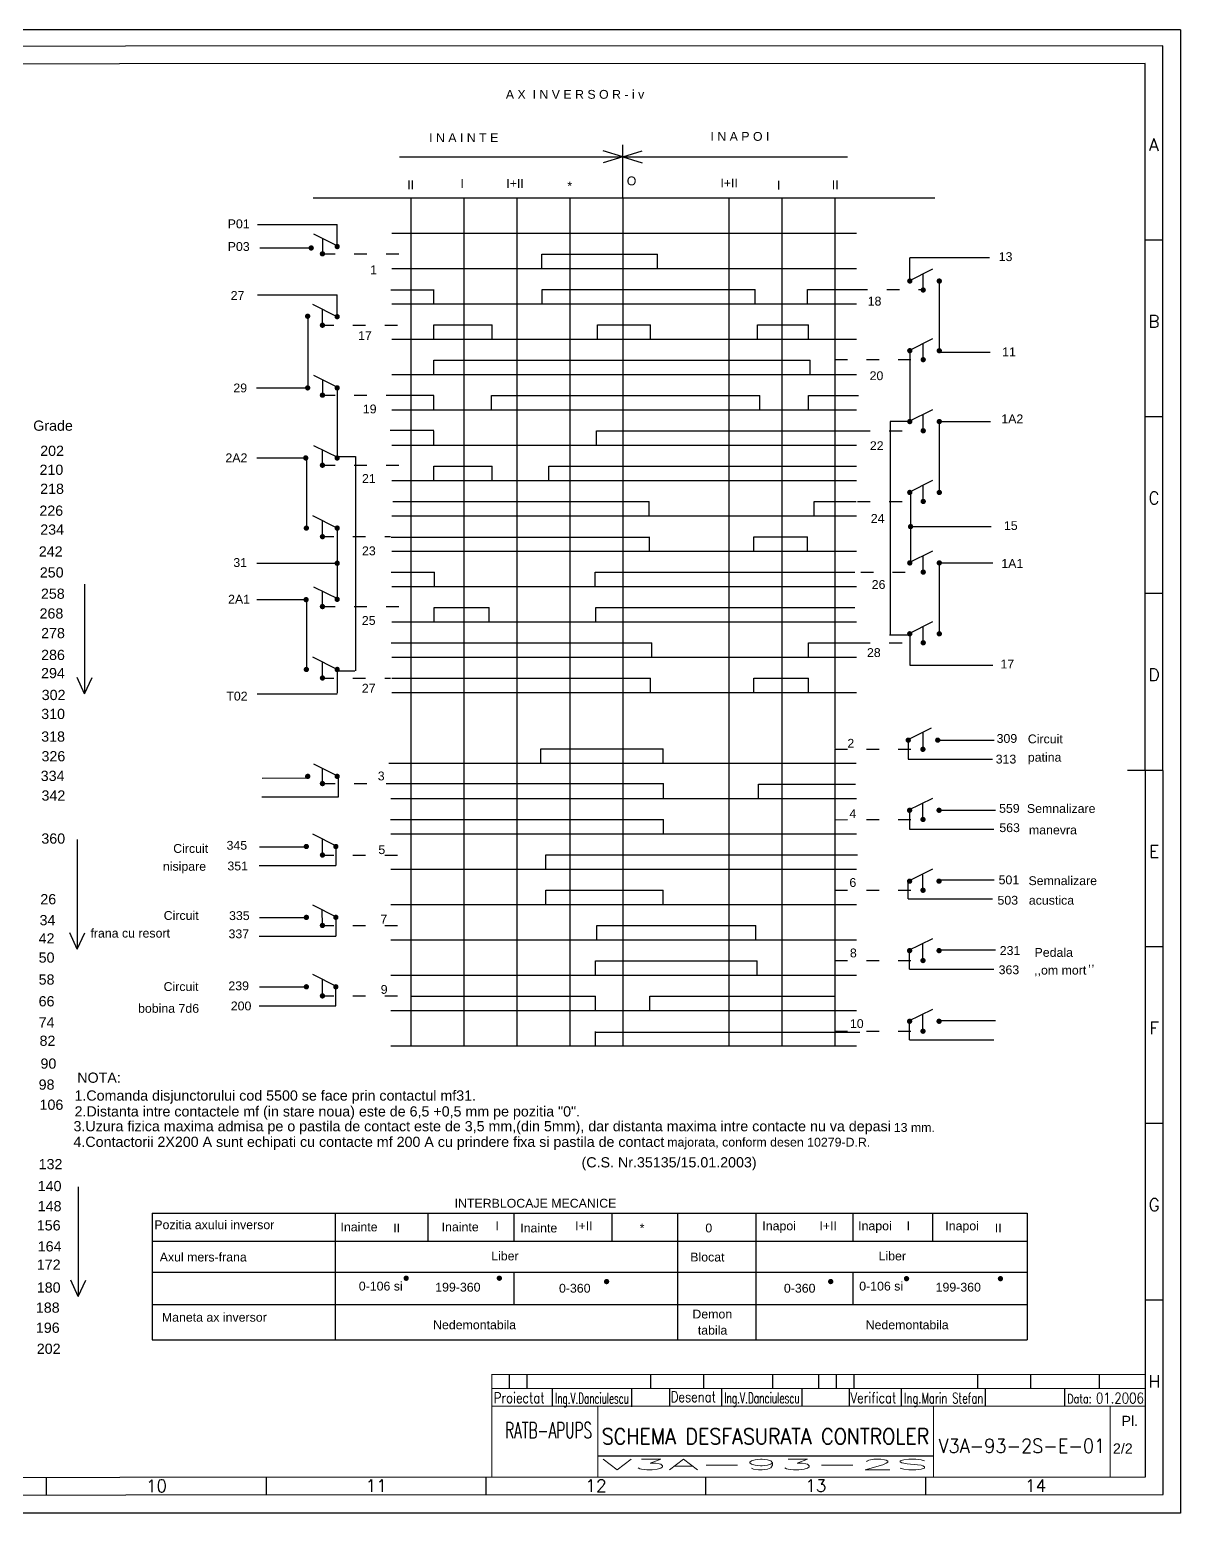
# Model space of a CAD drawing. Header units: inches. Extents: x 811 to 1701, y 63 to 484.
# Drawn here: x 1375.3 to 1701, y 63.4 to 483.3 of the extents above; entities that cross this region are included whole.
import ezdxf
from ezdxf.enums import TextEntityAlignment as Align

# ---------------------------------------------------------------- set-up
doc = ezdxf.new("R2010")
doc.units = ezdxf.units.IN
doc.header["$MEASUREMENT"] = 0
doc.linetypes.add('ACAD_ISO03W100', pattern=[30, 12, -18])
doc.layers.add('INDICATOR', color=7, linetype='Continuous')
doc.styles.add('ISO', font='SIMPLEX.shx')
doc.styles.add('ROMANS', font='ROMANS.shx', dxfattribs={"width": 0.8})
doc.styles.get("Standard").update_dxf_attribs({"font": 'arial.ttf'})

# ---------------------------------------------------------------- blocks, each defined once
blk = doc.blocks.new('indic-el')
at = {"layer": 'INDICATOR', "color": 1}
for p, q in [((-180, 25), (-180, 29)), ((-175, 25), (-175, 29)), ((-140, 25), (-140, 29)), ((-125, 25), (-125, 29)), ((-105.5, 25), (-105.5, 29)), ((-87.5, 25), (-87.5, 29)), ((-82.5, 25), (-82.5, 29)), ((-47.5, 25), (-47.5, 29)), ((-32.5, 25), (-32.5, 29)), ((-13, 25), (-13, 29)), ((-167.9, 20), (-167.9, 25)), ((-145.42, 19.8), (-145.42, 24.8)), ((-134.65, 20.08), (-134.65, 25.08)), ((-119.93, 20), (-119.93, 25)), ((-97.19, 20), (-97.19, 25)), ((-83.77, 20), (-83.77, 25)), ((-69.03, 20), (-69.03, 25)), ((-45.33, 20), (-45.33, 25)), ((-22.83, 20), (-22.83, 25)), ((-155, 6), (-60, 6))]:
    blk.add_line(p, q, dxfattribs=at)
at = {"layer": 'INDICATOR'}
blk.add_line((-92.5, 25), (-92.5, 29), dxfattribs=at)
at = {"layer": 'INDICATOR', "const_width": 0.3, "flags": 128}
for points in [[(0, 29), (-185, 29), (-185, 0)], [(0, 25), (-185, 25)], [(0, 20), (-185, 20)], [(-155, 0), (-155, 20)], [(-60, 0), (-60, 20)], [(-10, 0), (-10, 20)]]:
    blk.add_lwpolyline(points, dxfattribs=at)
at = {"layer": 'INDICATOR', "color": 1, "style": 'ROMANS', "width": 0.8}
for s, height, p in [('Proiectat', 3, (-184.48, 20.88)), ('Desenat', 3, (-134.37, 21.17)), ('Verificat', 3, (-83.49, 20.88)), ('Data:', 2.5, (-22.15, 20.88))]:
    blk.add_text(s, height=height, dxfattribs=at).set_placement(p)
at = {"layer": 'INDICATOR', "style": 'ROMANS', "width": 0.570908}
blk.add_text('RATB-APUPS', height=4.5, dxfattribs=at).set_placement((-181.28, 10.96), (-156.69, 10.96), align=Align.FIT)
at = {"layer": 'INDICATOR', "color": 1, "style": 'ROMANS'}
for tag, height, width, p, p2 in [('PROIECTAT', 3, 0.908325, (-167.12, 20.74), (-146.23, 20.74)), ('DESENAT', 3, 1.116423, (-119.25, 20.84), (-97.88, 20.84)), ('VERIFICAT', 3, 1.074468, (-68.34, 20.8), (-45.93, 20.8)), ('DATA', 3, 1.321041, (-14.04, 20.81), (-0.45, 20.81)), ('NUME_DESEN', 4.5, 2.080219, (-153.9, 9.22), (-61.18, 9.22)), ('NUMAR', 4, 2.383056, (-58.61, 6.76), (-11.4, 6.76)), ('ANS', 3, 11.421134, (-154.04, 2.01), (-61.04, 2.01))]:
    blk.add_attdef(tag, text='', height=height, dxfattribs=dict(at, width=width)).set_placement(p, p2, align=Align.FIT)

msp = doc.modelspace()

# ---------------------------------------------------------------- linework, layer by layer
at = {"color": 1}
for p, q in [((1701.01, 483.31), (810.62, 483.31)), ((1701.01, 483.31), (1701.01, 63.45)), ((1543.16, 435.77), (1543.16, 450.73)), ((1480.01, 447.35), (1606.77, 447.35)), ((1543.16, 447.35), (1537.61, 449.04)), ((1543.16, 447.35), (1537.61, 445.66)), ((1543.16, 447.35), (1548.71, 449.04)), ((1543.16, 447.35), (1548.71, 445.66)), ((1455.5, 435.77), (1631.47, 435.77)), ((1483.16, 435.77), (1483.16, 195.77)), ((1498.16, 435.77), (1498.16, 195.77)), ((1513.16, 435.77), (1513.16, 195.77)), ((1528.16, 435.77), (1528.16, 195.77)), ((1543.16, 435.77), (1543.16, 195.77)), ((1573.16, 435.77), (1573.16, 195.77)), ((1588.16, 435.77), (1588.16, 195.77)), ((1603.16, 435.77), (1603.16, 279.85)), ((1458.21, 424.19), (1458.21, 419.88)), ((1477.83, 425.77), (1609.32, 425.77)), ((1477.83, 415.77), (1609.32, 415.77)), ((1628.23, 409.64), (1628.23, 414.26)), ((1458.1, 404.21), (1458.1, 399.67)), ((1477.83, 405.77), (1609.32, 405.77)), ((1477.83, 395.77), (1609.32, 395.77)), ((1628.23, 389.93), (1628.24, 394.55)), ((1458.17, 384.2), (1458.16, 380.26)), ((1477.83, 385.77), (1609.32, 385.77)), ((1477.83, 375.77), (1609.32, 375.77)), ((1628.23, 369.81), (1628.23, 374.49)), ((1477.83, 365.77), (1609.32, 365.77)), ((1458.16, 360.05), (1458.16, 364.38)), ((1477.83, 355.77), (1609.32, 355.77)), ((1628.23, 349.81), (1628.24, 354.43)), ((1458.16, 339.84), (1458.18, 344.33)), ((1477.83, 345.77), (1609.32, 345.77)), ((1477.83, 335.77), (1609.32, 335.77)), ((1628.23, 329.81), (1628.24, 334.5)), ((1458.16, 320.05), (1458.16, 324.38)), ((1477.83, 325.77), (1609.32, 325.77)), ((1477.83, 315.77), (1609.32, 315.77)), ((1628.23, 309.81), (1628.22, 314.43)), ((1458.16, 299.84), (1458.16, 304.34)), ((1477.83, 305.77), (1609.32, 305.77)), ((1477.83, 295.77), (1609.32, 295.77)), ((1628.23, 279.93), (1628.23, 284.55)), ((1603.16, 279.66), (1603.16, 195.77)), ((1458.16, 269.96), (1458.14, 274.29)), ((1476.92, 275.77), (1609.28, 275.77)), ((1477.52, 265.77), (1609.35, 265.77)), ((1628.16, 259.72), (1628.14, 264.23)), ((1458.16, 249.74), (1458.14, 254.26)), ((1477.52, 255.77), (1609.35, 255.77)), ((1477.52, 245.77), (1609.35, 245.77)), ((1628.16, 239.78), (1628.13, 244.17)), ((1477.52, 235.77), (1609.35, 235.77)), ((1458.16, 229.81), (1458.13, 234.2)), ((1477.52, 225.77), (1609.35, 225.77)), ((1628.16, 219.85), (1628.16, 224.5)), ((1458.16, 209.88), (1458.16, 214.53)), ((1477.52, 215.77), (1609.35, 215.77)), ((1477.52, 205.77), (1609.35, 205.77)), ((1628.16, 199.85), (1628.16, 204.5)), ((1477.52, 195.77), (1609.35, 195.77)), ((1701.01, 63.45), (810.62, 63.45))]:
    msp.add_line(p, q, dxfattribs=at)
at = {"color": 70}
for p, q in [((1439.8, 428.16), (1462.33, 428.16)), ((1462.71, 421.94), (1455.77, 425.4)), ((1462.33, 421.6), (1462.33, 428.16)), ((1440.48, 421.54), (1454.98, 421.54)), ((1696.02, 423.76), (1691.02, 423.76)), ((1520.24, 419.81), (1553, 419.81)), ((1520.24, 415.77), (1520.24, 419.81)), ((1553, 415.77), (1553, 419.81)), ((1646.96, 418.74), (1624.43, 418.74)), ((1624.43, 412.18), (1624.43, 418.74)), ((1624.05, 412.18), (1630.99, 415.64)), ((1632.77, 411.8), (1632.77, 392.84)), ((1439.8, 408.31), (1462.33, 408.31)), ((1462.33, 401.75), (1462.33, 408.31)), ((1477.5, 409.72), (1489.74, 409.72)), ((1489.74, 405.77), (1489.74, 409.81)), ((1520.33, 409.81), (1580.62, 409.81)), ((1520.33, 405.77), (1520.33, 409.81)), ((1580.62, 405.77), (1580.62, 409.81)), ((1595.48, 409.81), (1608.88, 409.81)), ((1595.48, 405.77), (1595.48, 409.81)), ((1462.33, 402.09), (1455.4, 405.55)), ((1453.99, 402.09), (1453.99, 381.56)), ((1489.74, 399.81), (1506.2, 399.81)), ((1489.74, 395.77), (1489.74, 399.81)), ((1506.2, 395.77), (1506.2, 399.81)), ((1536.06, 399.81), (1551.06, 399.81)), ((1536.06, 395.77), (1536.06, 399.81)), ((1551.06, 395.77), (1551.06, 399.81)), ((1581.35, 399.81), (1595.77, 399.81)), ((1581.35, 395.77), (1581.35, 399.81)), ((1595.77, 395.77), (1595.77, 399.81)), ((1624.05, 392.46), (1630.99, 395.92)), ((1624.43, 392.09), (1624.43, 372.78)), ((1632.77, 392.09), (1647.13, 392.09)), ((1489.74, 389.81), (1596.21, 389.81)), ((1489.74, 385.77), (1489.74, 389.81)), ((1596.21, 385.77), (1596.21, 389.81)), ((1462.71, 381.94), (1455.77, 385.4)), ((1439.49, 381.97), (1453.99, 381.97)), ((1462.33, 381.94), (1462.33, 362.13)), ((1477.36, 379.88), (1489.74, 379.88)), ((1489.74, 375.77), (1489.74, 379.81)), ((1506.05, 379.81), (1581.94, 379.81)), ((1506.05, 375.77), (1506.05, 379.81)), ((1581.94, 375.77), (1581.94, 379.81)), ((1595.77, 379.81), (1609.9, 379.81)), ((1595.77, 375.77), (1595.77, 379.81)), ((1624.05, 372.41), (1630.99, 375.87)), ((1696.04, 373.76), (1691.04, 373.76)), ((1477.36, 369.99), (1489.74, 369.99)), ((1489.74, 365.77), (1489.74, 369.81)), ((1535.76, 369.81), (1610.05, 369.81)), ((1535.76, 365.77), (1535.76, 369.81)), ((1618.91, 372.41), (1618.91, 311.97)), ((1624.05, 372.41), (1618.91, 372.41)), ((1632.77, 372.78), (1632.77, 352.72)), ((1632.77, 372.41), (1647.23, 372.45)), ((1462.71, 362.11), (1455.77, 365.57)), ((1439.56, 362.11), (1454.06, 362.11)), ((1453.61, 362.11), (1453.61, 342.64)), ((1462.33, 362.48), (1467.49, 362.48)), ((1467.49, 362.48), (1467.49, 301.89)), ((1489.74, 359.81), (1506.2, 359.81)), ((1489.74, 355.77), (1489.74, 359.81)), ((1506.2, 355.77), (1506.2, 359.81)), ((1522.22, 359.81), (1609.32, 359.81)), ((1522.22, 355.77), (1522.22, 359.81)), ((1624.05, 352.35), (1630.99, 355.81)), ((1478.05, 349.83), (1550.68, 349.83)), ((1550.68, 345.77), (1550.68, 349.81)), ((1597.33, 349.81), (1609.2, 349.81)), ((1597.33, 345.77), (1597.33, 349.81)), ((1624.65, 352.65), (1624.65, 332.71)), ((1462.33, 342.26), (1455.4, 345.72)), ((1462.33, 341.89), (1462.33, 322.48)), ((1624.65, 342.68), (1647.49, 342.68)), ((1477.63, 339.69), (1550.71, 339.69)), ((1550.71, 335.77), (1550.71, 339.81)), ((1580.31, 339.81), (1595.47, 339.81)), ((1580.31, 335.77), (1580.31, 339.81)), ((1595.47, 335.77), (1595.47, 339.81)), ((1439.61, 332.32), (1462.33, 332.32)), ((1624.05, 332.41), (1630.99, 335.87)), ((1632.77, 332.41), (1632.77, 312.35)), ((1632.77, 332.41), (1647.89, 332.41)), ((1477.63, 329.82), (1489.92, 329.82)), ((1489.92, 325.77), (1489.92, 329.81)), ((1535.4, 329.81), (1608.91, 329.81)), ((1535.4, 325.77), (1535.4, 329.81)), ((1462.71, 322.11), (1455.77, 325.57)), ((1696.06, 323.76), (1691.06, 323.76)), ((1439.57, 322.07), (1453.61, 322.07)), ((1453.61, 322.11), (1453.61, 302.64)), ((1489.78, 315.77), (1489.78, 319.81)), ((1489.78, 319.81), (1505.37, 319.81)), ((1505.37, 315.77), (1505.37, 319.81)), ((1535.55, 315.77), (1535.55, 319.81)), ((1535.55, 319.81), (1608.91, 319.81)), ((1624.05, 312.35), (1630.99, 315.81)), ((1624.43, 311.97), (1618.72, 311.97)), ((1624.43, 311.97), (1624.43, 303.51)), ((1477.63, 309.81), (1551.42, 309.81)), ((1551.42, 305.77), (1551.42, 309.81)), ((1595.76, 309.81), (1609.63, 309.81)), ((1595.76, 305.77), (1595.76, 309.81)), ((1462.33, 302.26), (1455.4, 305.72)), ((1462.33, 302.64), (1462.33, 295.58)), ((1624.43, 303.51), (1647.89, 303.51)), ((1462.33, 301.89), (1467.29, 301.89)), ((1477.77, 299.81), (1550.99, 299.81)), ((1550.99, 295.77), (1550.99, 299.81)), ((1580.31, 299.81), (1595.76, 299.81)), ((1580.31, 295.77), (1580.31, 299.81)), ((1595.76, 295.77), (1595.76, 299.81)), ((1439.71, 295.38), (1462.33, 295.38)), ((1623.61, 282.25), (1630.55, 285.71)), ((1623.99, 282.63), (1623.99, 276.87)), ((1632.71, 282.25), (1648.32, 282.25)), ((1519.95, 279.81), (1554.61, 279.81)), ((1519.95, 275.77), (1519.95, 279.81)), ((1554.61, 275.77), (1554.61, 279.81)), ((1462.71, 272.01), (1455.77, 275.47)), ((1623.99, 276.87), (1647.84, 276.87)), ((1686.08, 273.76), (1696.08, 273.76)), ((1441.06, 271.53), (1454.35, 271.55)), ((1477.28, 270.01), (1554.69, 270.01)), ((1554.69, 265.77), (1554.69, 270.01)), ((1581.57, 269.81), (1609.1, 269.81)), ((1581.57, 265.77), (1581.57, 269.81)), ((1441.01, 266.21), (1462.68, 266.21)), ((1623.99, 262.4), (1630.93, 265.87)), ((1624.37, 262.78), (1624.37, 257.02)), ((1633.09, 262.4), (1648.7, 262.4)), ((1477.47, 259.81), (1554.69, 259.81)), ((1554.69, 255.77), (1554.69, 259.81)), ((1624.37, 257.02), (1648.21, 257.02)), ((1440.32, 252.06), (1453.61, 252.08)), ((1462.33, 252.16), (1455.4, 255.63)), ((1461.96, 252.08), (1461.96, 246.74)), ((1521.4, 249.81), (1609.64, 249.81)), ((1521.4, 245.77), (1521.4, 249.81)), ((1440.27, 246.74), (1461.94, 246.74)), ((1623.99, 242.34), (1630.93, 245.8)), ((1521.4, 239.81), (1554.61, 239.81)), ((1521.4, 235.77), (1521.4, 239.81)), ((1554.61, 235.77), (1554.61, 239.81)), ((1632.71, 242.72), (1648.32, 242.72)), ((1462.33, 232.1), (1455.4, 235.56)), ((1623.99, 237.33), (1647.84, 237.33)), ((1440.32, 232.08), (1453.61, 232.1)), ((1461.96, 232.1), (1461.96, 226.76)), ((1440.27, 226.76), (1461.94, 226.76)), ((1535.79, 229.81), (1580.83, 229.81)), ((1535.79, 225.77), (1535.79, 229.81)), ((1580.83, 225.77), (1580.83, 229.81)), ((1623.99, 222.69), (1630.93, 226.15)), ((1633.09, 222.87), (1648.7, 222.87)), ((1696.1, 223.76), (1691.1, 223.76)), ((1535.44, 219.81), (1581.2, 219.81)), ((1535.44, 215.77), (1535.44, 219.81)), ((1581.2, 215.77), (1581.2, 219.81)), ((1462.33, 212.45), (1455.4, 215.91)), ((1624.37, 217.48), (1648.21, 217.48)), ((1440.32, 212.43), (1453.61, 212.45)), ((1440.27, 207.02), (1461.94, 207.02)), ((1483.16, 209.81), (1535.44, 209.81)), ((1535.44, 205.77), (1535.44, 209.81)), ((1550.84, 205.77), (1550.84, 209.81)), ((1550.84, 209.81), (1603.16, 209.81)), ((1623.99, 202.69), (1630.93, 206.15)), ((1633.09, 202.87), (1648.7, 202.87)), ((1535.44, 195.77), (1535.44, 199.81)), ((1535.44, 199.64), (1610.28, 199.64)), ((1624.37, 197.48), (1648.21, 197.48)), ((1696.11, 173.76), (1691.11, 173.76)), ((1696.13, 123.76), (1691.13, 123.76)), ((1380.08, 68.65), (1380.07, 73.65)), ((1442.29, 68.67), (1442.29, 73.67)), ((1504.5, 68.69), (1504.5, 73.69)), ((1566.72, 68.71), (1566.72, 73.71)), ((1628.93, 68.74), (1628.93, 73.74))]:
    msp.add_line(p, q, dxfattribs=at)
at = {"color": 1, "linetype": 'ACAD_ISO03W100', "ltscale": 0.3}
for p, q in [((1458.16, 419.88), (1483.16, 419.88)), ((1608.88, 409.81), (1627.48, 409.81)), ((1457.79, 399.67), (1483.16, 399.67)), ((1603.16, 389.93), (1628.23, 389.93)), ((1458.16, 379.88), (1477.28, 379.88)), ((1609.63, 369.76), (1628.6, 369.81)), ((1458.16, 360.05), (1483.16, 360.05)), ((1609.63, 349.81), (1628.23, 349.81)), ((1457.79, 339.84), (1477.46, 339.84)), ((1610.53, 329.8), (1628.23, 329.81)), ((1458.16, 320.05), (1483.16, 320.05)), ((1609.63, 309.81), (1628.23, 309.81)), ((1457.79, 299.84), (1477.46, 299.84)), ((1603.16, 279.66), (1627.77, 279.66)), ((1458.16, 269.96), (1477.28, 269.96)), ((1603.16, 259.74), (1628.54, 259.81)), ((1457.79, 249.74), (1483.16, 249.74)), ((1603.16, 239.81), (1628.16, 239.81)), ((1457.79, 229.81), (1483.16, 229.81)), ((1603.16, 219.85), (1628.16, 219.85)), ((1457.79, 209.88), (1483.16, 209.88)), ((1603.16, 199.85), (1628.16, 199.85))]:
    msp.add_line(p, q, dxfattribs=at)
at = {"linetype": 'ByBlock'}
for p, q in [((1618.91, 372.41), (1618.91, 372.41)), ((1618.91, 372.41), (1618.91, 372.41)), ((1618.91, 372.41), (1618.91, 372.41)), ((1628.23, 369.81), (1628.23, 369.81)), ((1462.33, 271.64), (1461.96, 272.01)), ((1458.16, 229.44), (1457.79, 229.81)), ((1458.54, 229.81), (1458.54, 230.19))]:
    msp.add_line(p, q, dxfattribs=at)
at = {"color": 1, "linetype": 'ByBlock'}
for p, q in [((1390.85, 326.44), (1390.85, 295.36)), ((1390.85, 295.36), (1388.74, 299.96)), ((1390.85, 295.36), (1392.96, 299.96)), ((1388.78, 254.17), (1388.78, 223.09)), ((1388.78, 223.09), (1386.67, 227.7)), ((1388.78, 223.09), (1390.89, 227.7)), ((1389.06, 155.89), (1389.06, 124.8)), ((1389.06, 124.8), (1386.95, 129.41)), ((1389.06, 124.8), (1391.17, 129.41))]:
    msp.add_line(p, q, dxfattribs=at)
at = {"color": 3, "linetype": 'ByBlock'}
for p, q in [((1462.68, 266.21), (1462.68, 272.39)), ((1623.99, 237.33), (1623.99, 242.34)), ((1624.37, 217.48), (1624.36, 222.31)), ((1461.94, 207.02), (1461.96, 212.07)), ((1624.37, 197.48), (1624.36, 202.31)), ((1409.97, 148.42), (1657.63, 148.42)), ((1409.97, 148.42), (1409.97, 112.5)), ((1461.76, 148.42), (1461.76, 112.5)), ((1487.95, 148.42), (1487.95, 140.51)), ((1512.32, 148.42), (1512.32, 140.51)), ((1540.05, 148.42), (1540.05, 140.51)), ((1558.63, 148.42), (1558.63, 112.5)), ((1580.87, 148.42), (1580.87, 112.5)), ((1608.28, 148.42), (1608.28, 140.51)), ((1630.82, 148.42), (1630.82, 140.51)), ((1657.63, 148.42), (1657.63, 112.5)), ((1410.27, 140.51), (1657.63, 140.51)), ((1410.27, 131.68), (1657.63, 131.68)), ((1512.32, 131.68), (1512.32, 122.55)), ((1608.28, 131.68), (1608.28, 122.55)), ((1409.97, 122.55), (1657.63, 122.55)), ((1409.97, 112.5), (1657.63, 112.5))]:
    msp.add_line(p, q, dxfattribs=at)
at = {"color": 240}
msp.add_lwpolyline([(815.01, 478.45), (815.15, 68.45), (1696.15, 68.76), (1696.01, 478.76)], close=True, dxfattribs=at)
at = {"color": 70}
msp.add_lwpolyline([(820.01, 473.45), (820.15, 73.45), (1691.15, 73.76), (1691.01, 473.76)], close=True, dxfattribs=at)
at = {"color": 70, "const_width": 0.75}
for points in [[(1454.61, 421.54, 1), (1455.36, 421.54, 1)], [(1457.79, 419.88, 1), (1458.54, 419.88, 1)], [(1461.96, 421.94, 1), (1462.71, 421.94, 1)], [(1624.8, 412.18, -1), (1624.05, 412.18, -1)], [(1632.4, 412.18, 1), (1633.15, 412.18, 1)], [(1627.85, 409.64, 1), (1628.6, 409.64, 1)], [(1454.35, 402.21, -1), (1453.6, 402.21, -1)], [(1457.79, 399.67, 1), (1458.54, 399.67, 1)], [(1461.96, 402.09, 1), (1462.71, 402.09, 1)], [(1624.8, 392.46, -1), (1624.05, 392.46, -1)], [(1627.85, 389.93, 1), (1628.6, 389.93, 1)], [(1632.4, 392.46, 1), (1633.15, 392.46, 1)], [(1454.36, 381.94, -1), (1453.61, 381.94, -1)], [(1461.96, 381.94, 1), (1462.71, 381.94, 1)], [(1457.79, 379.88, 1), (1458.54, 379.88, 1)], [(1624.8, 372.41, -1), (1624.05, 372.41, -1)], [(1627.85, 369.81, 1), (1628.6, 369.81, 1)], [(1632.4, 372.41, 1), (1633.15, 372.41, 1)], [(1453.81, 362.11, -1), (1453.06, 362.11, -1)], [(1461.96, 362.11, 1), (1462.71, 362.11, 1)], [(1457.79, 360.05, 1), (1458.54, 360.05, 1)], [(1624.8, 352.35, -1), (1624.05, 352.35, -1)], [(1632.4, 352.35, 1), (1633.15, 352.35, 1)], [(1627.85, 349.81, 1), (1628.6, 349.81, 1)], [(1453.99, 342.26, -1), (1453.24, 342.26, -1)], [(1457.79, 339.84, 1), (1458.54, 339.84, 1)], [(1461.96, 342.26, 1), (1462.71, 342.26, 1)], [(1624.28, 342.68, 1), (1625.03, 342.68, 1)], [(1461.96, 332.32, 1), (1462.71, 332.32, 1)], [(1624.8, 332.41, -1), (1624.05, 332.41, -1)], [(1632.4, 332.41, 1), (1633.15, 332.41, 1)], [(1627.85, 329.81, 1), (1628.6, 329.81, 1)], [(1453.9, 322.01, -1), (1453.15, 322.01, -1)], [(1457.79, 320.05, 1), (1458.54, 320.05, 1)], [(1461.96, 322.11, 1), (1462.71, 322.11, 1)], [(1624.8, 312.35, -1), (1624.05, 312.35, -1)], [(1632.4, 312.35, 1), (1633.15, 312.35, 1)], [(1627.85, 309.81, 1), (1628.6, 309.81, 1)], [(1453.99, 302.26, -1), (1453.24, 302.26, -1)], [(1461.96, 302.26, 1), (1462.71, 302.26, 1)], [(1457.79, 299.84, 1), (1458.54, 299.84, 1)], [(1624.36, 282.25, -1), (1623.61, 282.25, -1)], [(1631.96, 282.25, 1), (1632.71, 282.25, 1)], [(1627.77, 279.66, 1), (1628.52, 279.66, 1)], [(1454.36, 272.01, -1), (1453.61, 272.01, -1)], [(1457.79, 269.96, 1), (1458.54, 269.96, 1)], [(1461.96, 272.01, 1), (1462.71, 272.01, 1)], [(1624.74, 262.4, -1), (1623.99, 262.4, -1)], [(1627.79, 259.81, 1), (1628.54, 259.81, 1)], [(1632.33, 262.4, 1), (1633.08, 262.4, 1)], [(1453.99, 252.16, -1), (1453.24, 252.16, -1)], [(1461.58, 252.16, 1), (1462.33, 252.16, 1)], [(1457.79, 249.74, 1), (1458.54, 249.74, 1)], [(1624.74, 242.34, -1), (1623.99, 242.34, -1)], [(1627.79, 239.76, 1), (1628.54, 239.76, 1)], [(1632.33, 242.34, 1), (1633.08, 242.34, 1)], [(1453.99, 232.1, -1), (1453.24, 232.1, -1)], [(1461.58, 232.1, 1), (1462.33, 232.1, 1)], [(1457.79, 229.81, 1), (1458.54, 229.81, 1)], [(1624.74, 222.69, -1), (1623.99, 222.69, -1)], [(1632.33, 222.69, 1), (1633.08, 222.69, 1)], [(1627.79, 219.88, 1), (1628.54, 219.88, 1)], [(1453.99, 212.45, -1), (1453.24, 212.45, -1)], [(1457.79, 209.88, 1), (1458.54, 209.88, 1)], [(1461.58, 212.45, 1), (1462.33, 212.45, 1)], [(1624.74, 202.69, -1), (1623.99, 202.69, -1)], [(1632.33, 202.69, 1), (1633.08, 202.69, 1)], [(1627.79, 199.88, 1), (1628.54, 199.88, 1)]]:
    msp.add_lwpolyline(points, format="xyb", close=True, dxfattribs=at)
at = {"color": 1, "linetype": 'ByBlock', "const_width": 0.75}
for points in [[(1481.49, 129.98, 1), (1482.24, 129.98, 1)], [(1507.87, 129.98, 1), (1508.62, 129.98, 1)], [(1623.13, 129.86, 1), (1623.88, 129.86, 1)], [(1649.71, 129.86, 1), (1650.46, 129.86, 1)], [(1538.22, 129.03, 1), (1538.97, 129.03, 1)], [(1601.67, 129.04, 1), (1602.42, 129.04, 1)]]:
    msp.add_lwpolyline(points, format="xyb", close=True, dxfattribs=at)

# ---------------------------------------------------------------- block references
at = {"color": 3, "linetype": 'ByBlock'}
ref = msp.add_blockref('indic-el', (1691.15, 73.76), dxfattribs=at)
ref.add_attrib('NUME_DESEN', 'SCHEMA DESFASURATA CONTROLER', dxfattribs={"layer": 'INDICATOR', "color": 1, "height": 4.5, "style": 'ROMANS', "width": 0.779614}).set_placement((1537.25, 82.98), (1629.97, 82.98), align=Align.FIT)
ref.add_attrib('ANS', 'V3A-93-2S', dxfattribs={"layer": 'INDICATOR', "color": 1, "height": 3, "style": 'ROMANS', "width": 3.518944}).set_placement((1537.11, 75.77), (1630.11, 75.77), align=Align.FIT)
ref.add_attrib('NUMAR', 'V3A-93-2S-E-01', dxfattribs={"layer": 'INDICATOR', "color": 1, "height": 4, "style": 'ROMANS', "width": 0.854613}).set_placement((1632.54, 80.52), (1679.74, 80.52), align=Align.FIT)
ref.add_attrib('DESENAT', 'Ing.V.Danciulescu', dxfattribs={"layer": 'INDICATOR', "color": 1, "height": 3, "style": 'ROMANS', "width": 0.566669}).set_placement((1571.9, 94.6), (1593.27, 94.6), align=Align.FIT)
ref.add_attrib('VERIFICAT', 'Ing.Marin Stefan', dxfattribs={"layer": 'INDICATOR', "color": 1, "height": 3, "style": 'ROMANS', "width": 0.612783}).set_placement((1622.81, 94.55), (1645.22, 94.55), align=Align.FIT)
ref.add_attrib('DATA', '01.2006', dxfattribs={"layer": 'INDICATOR', "color": 1, "height": 3, "style": 'ROMANS', "width": 0.748937}).set_placement((1677.11, 94.56), (1690.69, 94.56), align=Align.FIT)
ref.add_attrib('PROIECTAT', 'Ing.V.Danciulescu', dxfattribs={"layer": 'INDICATOR', "color": 1, "height": 3, "style": 'ROMANS', "width": 0.553941}).set_placement((1524.02, 94.5), (1544.92, 94.5), align=Align.FIT)

# ---------------------------------------------------------------- texts
at = {"color": 1}
for s, height, p in [('A X  I N V E R S O R - i v', 2.5, (1510.07, 463.76)), ('I N A I N T E ', 2.5, (1488.36, 451.5)), ('I N A P O I', 2.5, (1568, 451.86)), ('I', 2.5, (1497.21, 438.54)), ('I+II', 2.5, (1510.2, 438.54)), ('O', 2.5, (1544.31, 439.26)), ('I+II', 2.5, (1570.81, 438.68)), ('II', 2.5, (1482.17, 438.17)), ('*', 2.5, (1527.5, 437.83)), ('I', 2.5, (1586.8, 438.06)), ('II', 2.5, (1602.35, 438.14)), ('P01', 2.5, (1431.35, 427.12)), ('P03', 2.5, (1431.35, 420.7)), ('13', 2.5, (1649.59, 417.83)), ('1', 2.5, (1471.68, 414.11)), ('27', 2.5, (1432.2, 406.85)), ('18', 2.5, (1612.51, 405.24)), ('17', 2.5, (1468.25, 395.48)), ('11', 2.5, (1650.58, 390.88)), ('20', 2.5, (1613.05, 384.13)), ('29', 2.5, (1432.94, 380.67)), ('19', 2.5, (1469.6, 374.73)), ('1A2', 2.5, (1650.33, 371.92)), ('202', 2.888, (1378.27, 362.69)), ('22', 2.5, (1613.12, 364.33)), ('2A2', 2.5, (1430.71, 360.9)), ('210', 2.888, (1378.08, 357.32)), ('21', 2.5, (1469.36, 355.04)), ('218', 2.888, (1378.26, 351.95)), ('226', 2.888, (1378.04, 345.75)), ('24', 2.5, (1613.39, 343.75)), ('234', 2.888, (1378.29, 340.4)), ('15', 2.5, (1651.08, 341.72)), ('242', 2.888, (1377.88, 334.21)), ('23', 2.5, (1469.36, 334.58)), ('31', 2.5, (1432.94, 331.26)), ('1A1', 2.5, (1650.33, 330.99)), ('250', 2.888, (1378.16, 328.28)), ('26', 2.5, (1613.65, 325.05)), ('258', 2.888, (1378.48, 322.25)), ('2A1', 2.5, (1431.46, 320.89)), ('268', 2.888, (1378.09, 316.67)), ('25', 2.5, (1469.32, 314.87)), ('278', 2.888, (1378.53, 311.11)), ('286', 2.888, (1378.53, 304.93)), ('28', 2.5, (1612.3, 305.78)), ('294', 2.888, (1378.52, 299.79)), ('17', 2.5, (1650.08, 302.54)), ('27', 2.5, (1469.32, 295.7)), ('302', 2.888, (1378.7, 293.6)), ('T02', 2.5, (1430.96, 293.47)), ('310', 2.888, (1378.56, 288.23)), ('318', 2.888, (1378.56, 281.83)), ('2', 2.5, (1606.75, 280.11)), ('309', 2.5, (1649, 281.48)), ('Circuit', 2.5, (1657.83, 281.35)), ('326', 2.888, (1378.64, 276.26)), ('313', 2.5, (1648.74, 275.64)), ('patina', 2.5, (1657.83, 276.16)), ('334', 2.888, (1378.42, 270.7)), ('3', 2.5, (1473.82, 270.86)), ('342', 2.888, (1378.64, 265.14)), ('4', 2.5, (1607.33, 260.19)), ('559', 2.5, (1649.7, 261.69)), ('Semnalizare', 2.5, (1657.58, 261.65)), ('563', 2.5, (1649.77, 256.23)), ('manevra', 2.5, (1658.15, 255.59)), ('360', 2.888, (1378.6, 252.96)), ('Circuit', 2.5, (1415.92, 250.35)), ('345', 2.5, (1431.02, 251.24)), ('5', 2.5, (1473.99, 250.01)), ('nisipare', 2.5, (1413, 245.29)), ('351', 2.5, (1431.27, 245.39)), ('501', 2.5, (1649.57, 241.46)), ('Semnalizare', 2.5, (1658.02, 241.23)), ('6', 2.5, (1607.33, 240.72)), ('26', 2.888, (1378.31, 235.8)), ('503', 2.5, (1649.25, 235.69)), ('acustica', 2.5, (1658.13, 235.69)), ('34', 2.888, (1378.09, 229.88)), ('Circuit', 2.5, (1413.23, 231.38)), ('335', 2.5, (1431.73, 231.34)), ('7', 2.5, (1474.56, 230.34)), ('42', 2.888, (1377.83, 224.71)), ('frana cu resort', 2.5, (1392.49, 226.38)), ('337', 2.5, (1431.58, 226.19)), ('8', 2.5, (1607.48, 220.78)), ('231', 2.5, (1649.89, 221.47)), ('Pedala', 2.5, (1659.74, 220.93)), ('50', 2.888, (1377.83, 219.28)), ('363', 2.5, (1649.57, 216.02)), (',,', 2.5, (1674.8, 218.34)), ('58', 2.888, (1377.83, 213.07)), (',,om mort', 2.5, (1659.63, 215.91)), ('Circuit', 2.5, (1413.2, 211.26)), ('239', 2.5, (1431.54, 211.48)), ('9', 2.5, (1474.66, 210.46)), ('66', 2.888, (1377.83, 206.91)), ('bobina 7d6', 2.5, (1405.97, 205.1)), ('200', 2.5, (1432.22, 205.78)), ('74', 2.888, (1377.83, 200.92)), ('10', 2.5, (1607.48, 200.78)), ('82', 2.888, (1378.09, 195.74)), ('90', 2.888, (1378.35, 189.28)), ('98', 2.888, (1377.83, 183.33)), ('106', 2.888, (1378.09, 177.64)), ('1.Comanda disjunctorului cod 5500 se face prin contactul mf31.', 2.8875, (1387.97, 180.24)), ('2.Distanta intre contactele mf (in stare noua) este de 6,5 +0,5 mm pe pozitia "0".', 2.8875, (1388, 175.75)), ('3.Uzura fizica maxima admisa pe o pastila de contact este de 3,5 mm,(din 5mm), dar distanta maxima intre contacte nu va depasi', 2.8875, (1387.7, 171.56)), ('13 mm.', 2.5, (1619.89, 171.39)), ('4.Contactorii 2X200 A sunt echipati cu contacte mf 200 A cu prindere fixa si pastila de contact', 2.8875, (1387.69, 167.14)), ('-', 2.5, (1513.4, 168.17)), ('majorata, conform desen 10279-D.R.', 2.5, (1555.78, 167.24)), ('132', 2.888, (1377.83, 160.83)), ('(C.S. Nr.35135/15.01.2003)', 2.8875, (1531.51, 161.34)), ('140', 2.888, (1377.57, 154.62)), ('148', 2.888, (1377.57, 148.93)), ('INTERBLOCAJE MECANICE', 2.5, (1495.57, 149.95)), ('156', 2.888, (1377.31, 143.5)), ('Pozitia axului inversor', 2.5, (1410.58, 143.86)), ('Inainte', 2.5, (1463.28, 143.25)), ('II', 2.5, (1478.21, 142.94)), ('Inainte', 2.5, (1491.91, 143.25)), ('I', 2.5, (1507.15, 143.55)), ('Inainte', 2.5, (1514.15, 142.94)), ('I+II', 2.5, (1529.69, 143.55)), ('*', 2.5, (1547.97, 142.94)), ('0', 2.5, (1566.55, 142.94)), ('Inapoi', 2.5, (1582.69, 143.55)), ('I+II', 2.5, (1598.84, 143.55)), ('Inapoi', 2.5, (1609.81, 143.55)), ('I', 2.5, (1623.51, 143.55)), ('Inapoi', 2.5, (1634.48, 143.55)), ('II', 2.5, (1648.49, 142.94)), ('164', 2.888, (1377.57, 137.55)), ('172', 2.888, (1377.31, 132.38)), ('Axul mers-frana', 2.5, (1412.1, 134.72)), ('Liber', 2.5, (1505.93, 135.03)), ('Blocat', 2.5, (1562.28, 134.72)), ('Liber', 2.5, (1615.59, 135.03)), ('180', 2.888, (1377.31, 125.91)), ('0-106 si', 2.5, (1468.46, 126.5)), ('199-360', 2.5, (1490.09, 126.2)), ('0-360', 2.5, (1525.12, 125.9)), ('0-360', 2.5, (1588.79, 125.9)), ('0-106 si', 2.5, (1610.11, 126.5)), ('199-360', 2.5, (1631.74, 126.2)), ('188', 2.888, (1377.05, 120.22)), ('Maneta ax inversor', 2.5, (1412.71, 117.68)), ('Nedemontabila', 2.5, (1489.48, 115.54)), ('Demon', 2.5, (1562.89, 118.59)), ('Nedemontabila', 2.5, (1611.94, 115.54)), ('196', 2.888, (1377.05, 114.53)), ('tabila', 2.5, (1564.42, 114.02)), ('202', 2.888, (1377.31, 108.58))]:
    msp.add_text(s, height=height, dxfattribs=at).set_placement(p)
at = {"color": 50, "style": 'ISO'}
for s, p in [('A', (1693.52, 450.76)), ('B', (1693.53, 400.76)), ('C', (1693.55, 350.76)), ('D', (1693.57, 300.76)), ('E', (1693.59, 250.76)), ('F', (1693.6, 200.76)), ('G', (1693.62, 150.76)), ('H', (1693.64, 100.76)), ('10', (1411.18, 71.22)), ('11', (1473.4, 71.24)), ('12', (1535.61, 71.26)), ('13', (1597.82, 71.28)), ('14', (1660.04, 71.31))]:
    msp.add_text(s, height=3.5, rotation=0.0202, dxfattribs=at).set_placement(p, align=Align.MIDDLE)
at = {"color": 1, "linetype": 'ByBlock'}
for s, p in [('Grade', (1376.3, 369.81)), ('NOTA:', (1388.76, 185.29)), ('Pl.', (1684.35, 88.16)), ('2/2', (1681.92, 80.34))]:
    msp.add_text(s, height=2.888, dxfattribs=at).set_placement(p)

doc.saveas('drawing.dxf')
